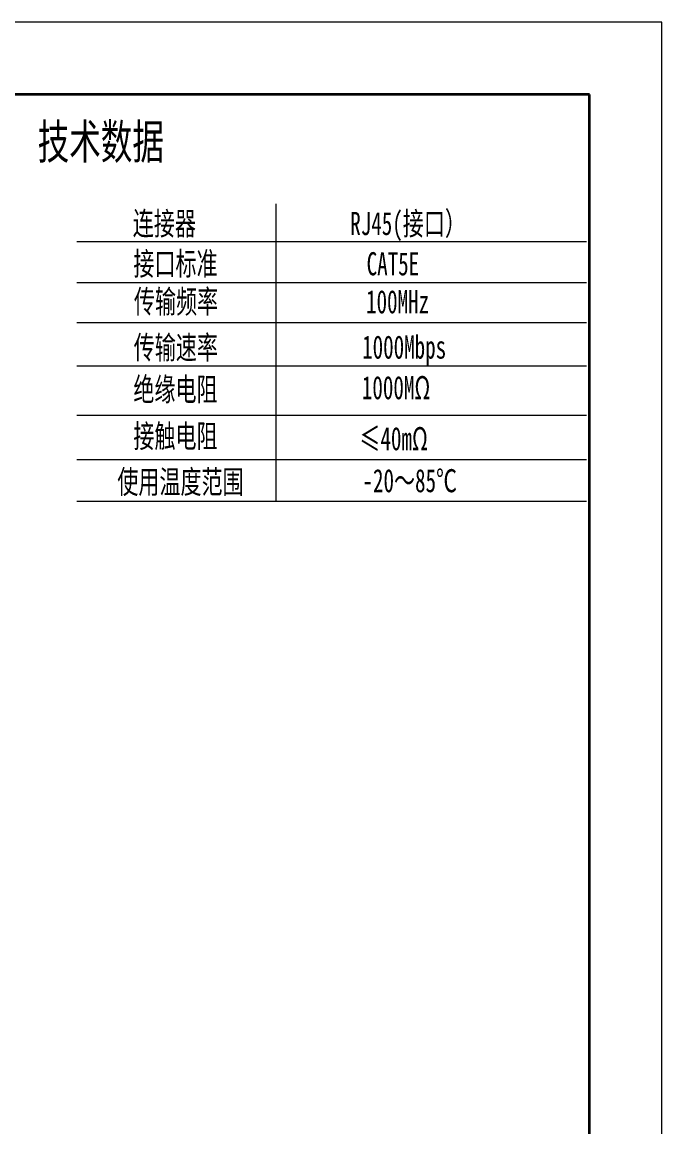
# Model space of a CAD drawing. Header units: millimetres. Extents: x -105 to 105, y -148 to 148.
# Drawn here: x 16.5 to 105, y -4.2 to 148.5 of the extents above; entities that cross this region are included whole.
import ezdxf

# ---------------------------------------------------------------- set-up
doc = ezdxf.new("R2010")
doc.units = ezdxf.units.MM
doc.linetypes.add('点画线', pattern=[18, 12, -2, 2, -2])
doc.layers.get('0').update_dxf_attribs({"lineweight": 18})
doc.layers.add('粗实线层', color=7, linetype='Continuous', lineweight=35)
doc.layers.add('细实线层', color=7, linetype='Continuous', lineweight=18)
doc.styles.add('标准', font='', dxfattribs={"width": 0.667, "height": 2})
doc.styles.get('标准').set_extended_font_data('SimSun')

# ---------------------------------------------------------------- blocks, each defined once
blk = doc.blocks.new('$CAXA_FRAME_13B17AC1$')
at = {"layer": '粗实线层'}
for p, q in [((95, 138.5), (-95, 138.5)), ((95, -138.5), (95, 138.5))]:
    blk.add_line(p, q, dxfattribs=at)
at = {"layer": '细实线层'}
for p, q in [((105, 148.5), (-105, 148.5)), ((105, -148.5), (105, 148.5))]:
    blk.add_line(p, q, dxfattribs=at)

msp = doc.modelspace()

# ---------------------------------------------------------------- linework, layer by layer
for p, q in [((51.626, 123.381), (51.626, 82.278)), ((24.079, 118.183), (94.579, 118.183)), ((24.079, 112.521), (94.579, 112.521)), ((24.079, 106.972), (94.579, 106.972)), ((24.079, 100.971), (94.579, 100.971)), ((24.079, 94.179), (94.579, 94.179)), ((24.079, 88.059), (94.579, 88.059)), ((24.079, 82.278), (94.579, 82.278))]:
    msp.add_line(p, q)

# ---------------------------------------------------------------- block references
at = {"layer": '粗实线层'}
msp.add_blockref('$CAXA_FRAME_13B17AC1$', (0, 0), dxfattribs=at)

# ---------------------------------------------------------------- texts
at = {"linetype": '点画线', "style": '标准', "width": 0.667}
for s, height, p in [('技术数据', 4.8, (18.681, 129.58)), ('连接器 ', 3.2, (31.834, 119.065)), ('RJ45(接口） ', 3.2, (61.909, 119.065)), ('接口标准', 3.2, (31.916, 113.507)), ('传输频率', 3.2, (31.994, 108.275)), ('传输速率', 3.2, (31.965, 101.927)), ('绝缘电阻', 3.2, (31.916, 96.14)), ('接触电阻', 3.2, (31.916, 89.68)), ('使用温度范围', 3.2, (29.695, 83.349))]:
    msp.add_text(s, height=height, dxfattribs=at).set_placement(p)
at = {"style": '标准', "width": 0.667}
for s, p in [('CAT5E', (64.177, 113.496)), ('100MHz', (64.095, 108.249)), ('1000Mbps', (63.552, 101.982)), ('1000MΩ', (63.513, 96.374)), ('≤40mΩ', (63.18, 89.324)), ('-20～85℃', (63.598, 83.518))]:
    msp.add_text(s, height=3.2, dxfattribs=at).set_placement(p)

doc.saveas('drawing.dxf')
